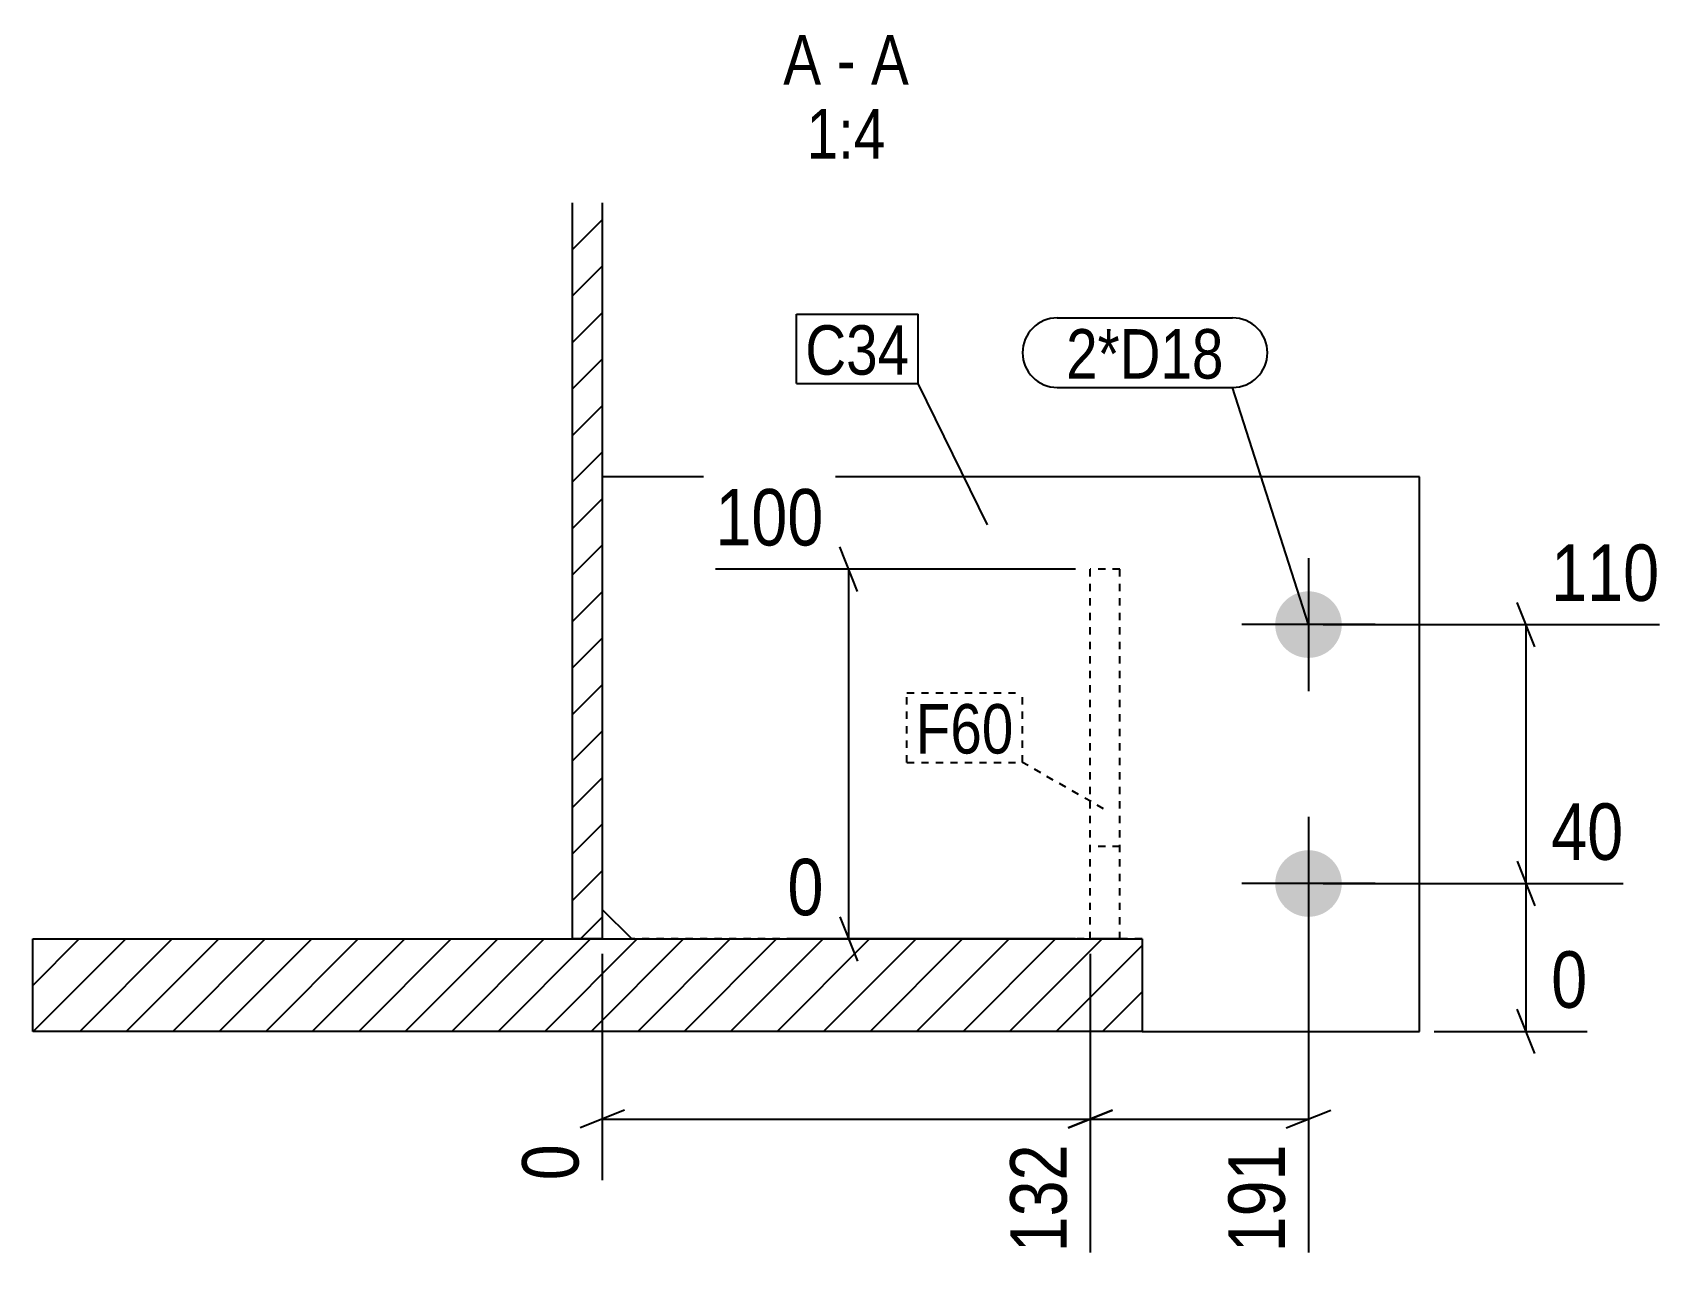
# Model space of a CAD drawing. Header units: millimetres. Extents: x 16 to 48755, y 13 to 3079.
# Drawn here: x 16 to 459.1, y 12.8 to 345.8 of the extents above; entities that cross this region are included whole.
import ezdxf

# ---------------------------------------------------------------- set-up
doc = ezdxf.new("R2010")
doc.units = ezdxf.units.MM
doc.linetypes.add('DXK_LINE_DOT2', pattern=[3.9198, 1.9599, -1.9599])
for name, color, linetype in [('MÅLSÆTNING', 7, 'Continuous'), ('STÅL', 7, 'Continuous'), ('TEKST', 7, 'Continuous')]:
    doc.layers.add(name, color=color, linetype=linetype)
doc.styles.add('Arial Narrow', font='ARIALN.TTF', dxfattribs={"height": 0.2})

msp = doc.modelspace()

# ---------------------------------------------------------------- hatches: boundary and pattern name
at = {"layer": 'STÅL', "linetype": 'Continuous'}
h = msp.add_hatch(dxfattribs=at)
h.set_pattern_fill('', scale=2.8, style=0, pattern_type=0)
h.set_pattern_definition([(45, (162, 299.77), (-6.28618, 6.28618), [])])
h.paths.add_polyline_path([(170, 299.77), (162, 299.77), (162, 100.75), (170, 100.75)])
for points in [[(361, 176.74, -1), (361, 194.74, -1)], [(361, 106.74, -1), (361, 124.74, -1)]]:
    msp.add_hatch(color=96, dxfattribs=at).paths.add_polyline_path(points)
h = msp.add_hatch(dxfattribs=at)
h.set_pattern_fill('', scale=2.8, style=0, pattern_type=0)
h.set_pattern_definition([(45, (16, 100.747), (-6.28618, 6.28618), [])])
h.paths.add_polyline_path([(316, 100.75), (16, 100.75), (16, 75.75), (316, 75.75)])

# ---------------------------------------------------------------- linework, layer by layer
at = {"layer": 'MÅLSÆTNING', "color": 7, "linetype": 'Continuous'}
for p, q in [((239.05, 194.74), (234.25, 206.74)), ((298, 200.74), (200.6, 200.74)), ((236.65, 100.75), (236.65, 200.74)), ((422.24, 179.74), (417.44, 191.74)), ((365, 185.74), (455.89, 185.74)), ((419.84, 115.74), (419.84, 185.74)), ((417.44, 121.74), (422.24, 109.74)), ((417.44, 121.74), (422.24, 109.74)), ((365, 115.74), (446.14, 115.74)), ((365, 115.74), (446.14, 115.74)), ((419.84, 75.74), (419.84, 115.74)), ((361, 111.74), (361, 16)), ((234.25, 106.75), (239.05, 94.75)), ((298, 100.75), (220.1, 100.75)), ((170, 96.75), (170, 35.5)), ((302, 96.75), (302, 16)), ((302, 96.75), (302, 16)), ((422.24, 69.74), (417.44, 81.74)), ((395, 75.74), (436.39, 75.74)), ((176, 54.45), (164, 49.65)), ((308, 54.45), (296, 49.65)), ((296, 49.65), (308, 54.45)), ((355, 49.65), (367, 54.45)), ((170, 52.05), (302, 52.05)), ((302, 52.05), (361, 52.05))]:
    msp.add_line(p, q, dxfattribs=at)
at = {"layer": 'STÅL', "color": 2, "linetype": 'Continuous'}
for p, q in [((162, 100.75), (162, 299.77)), ((170, 299.77), (170, 100.75)), ((16, 100.75), (316, 100.75)), ((16, 75.75), (16, 100.75)), ((170, 100.75), (162, 100.75)), ((316, 100.75), (316, 75.75)), ((316, 75.75), (16, 75.75))]:
    msp.add_line(p, q, dxfattribs=at)
at = {"layer": 'STÅL', "color": 4, "linetype": 'Continuous'}
for p, q in [((391, 225.74), (170, 225.74)), ((391, 75.74), (391, 225.74)), ((178, 100.74), (170, 108.74)), ((316, 75.74), (391, 75.74))]:
    msp.add_line(p, q, dxfattribs=at)
at = {"layer": 'STÅL', "color": 30, "linetype": 'DXK_LINE_DOT2'}
for p, q in [((170, 225.74), (170, 108.74)), ((310, 200.74), (302, 200.74)), ((302, 100.74), (302, 200.74)), ((310, 100.74), (310, 200.74)), ((310, 125.74), (302, 125.74)), ((316, 100.74), (178, 100.74)), ((302, 100.75), (310, 100.75)), ((310, 100.74), (302, 100.74)), ((316, 100.74), (316, 75.74))]:
    msp.add_line(p, q, dxfattribs=at)
at = {"layer": 'STÅL', "color": 96, "linetype": 'Continuous'}
for p, q in [((361, 203.74), (361, 167.74)), ((379, 185.74), (343, 185.74)), ((361, 133.74), (361, 97.74)), ((379, 115.74), (343, 115.74))]:
    msp.add_line(p, q, dxfattribs=at)
at = {"layer": 'TEKST', "color": 7, "linetype": 'Continuous'}
for p, q in [((222.52, 269.73), (255.46, 269.73)), ((222.52, 250.93), (222.52, 269.73)), ((255.46, 250.93), (255.46, 269.73)), ((293.06, 268.67), (340.49, 268.67)), ((222.52, 250.93), (255.46, 250.93)), ((274.18, 212.75), (255.46, 250.93)), ((293.06, 249.87), (340.49, 249.87)), ((361, 185.74), (340.49, 249.87))]:
    msp.add_line(p, q, dxfattribs=at)
at = {"layer": 'TEKST', "color": 7, "linetype": 'DXK_LINE_DOT2'}
for p, q in [((252.39, 167.29), (283.62, 167.29)), ((252.39, 148.49), (252.39, 167.29)), ((283.62, 148.49), (283.62, 167.29)), ((252.39, 148.49), (283.62, 148.49)), ((305.59, 135.94), (283.62, 148.49))]:
    msp.add_line(p, q, dxfattribs=at)
at = {"layer": 'TEKST', "color": 7, "linetype": 'Continuous'}
for centre, start, end in [((293.06, 259.27), 90, 270), ((340.49, 259.27), 270, 90)]:
    msp.add_arc(centre, 9.4, start, end, dxfattribs=at)

# ---------------------------------------------------------------- wipeouts: each hides what was drawn before it
at = {"color": 0, "linetype": 'Continuous'}
for points in [[(229.2, 331.77), (229.2, 345.77), (218.97, 345.77), (218.97, 331.77)], [(238.5, 331.77), (238.5, 345.77), (233.4, 345.77), (233.4, 331.77)], [(252.92, 331.77), (252.92, 345.77), (242.7, 345.77), (242.7, 331.77)], [(246.61, 311.77), (246.61, 325.77), (225.28, 325.77), (225.28, 311.77)]]:
    msp.add_wipeout(points, dxfattribs=at).dxf.layer = 'TEKST'
at = {"color": 0}
for points in [[(253.06, 253.33), (253.06, 267.33), (224.92, 267.33), (224.92, 253.33)], [(338.09, 252.27), (338.09, 266.27), (295.46, 266.27), (295.46, 252.27)], [(281.22, 150.89), (281.22, 164.89), (254.79, 164.89), (254.79, 150.89)]]:
    msp.add_wipeout(points, dxfattribs=at).dxf.layer = 'TEKST'

# ---------------------------------------------------------------- next in the draw order: texts
at = {"layer": 'TEKST', "color": 3, "linetype": 'Continuous', "style": 'Arial Narrow'}
for s, height, p in [('A', 13.36, (218.97, 331.77)), ('A', 13.36, (242.7, 331.77)), ('-', 13.36, (233.4, 331.77)), ('1:4', 13.362, (225.28, 311.77))]:
    msp.add_text(s, height=height, dxfattribs=at).set_placement(p)

# ---------------------------------------------------------------- next in the draw order: wipeouts: each hides what was drawn before it
at = {"color": 0, "linetype": 'Continuous'}
for points in [[(233.05, 203.94), (233.05, 226.34), (197.4, 226.34), (197.4, 203.94)], [(459.09, 188.94), (459.09, 211.34), (423.44, 211.34), (423.44, 188.94)], [(449.34, 118.94), (449.34, 141.34), (423.44, 141.34), (423.44, 118.94)], [(233.05, 103.95), (233.05, 126.35), (216.9, 126.35), (216.9, 103.95)], [(439.59, 78.94), (439.59, 101.34), (423.44, 101.34), (423.44, 78.94)], [(166.8, 48.45), (144.4, 48.45), (144.4, 32.3), (166.8, 32.3)], [(298.8, 48.45), (276.4, 48.45), (276.4, 12.8), (298.8, 12.8)], [(357.8, 48.45), (335.4, 48.45), (335.4, 12.8), (357.8, 12.8)]]:
    msp.add_wipeout(points, dxfattribs=at).dxf.layer = 'MÅLSÆTNING'
at = {"color": 0}
for points in [[(253.06, 253.33), (253.06, 267.33), (224.92, 267.33), (224.92, 253.33)], [(338.09, 252.27), (338.09, 266.27), (295.46, 266.27), (295.46, 252.27)], [(281.22, 150.89), (281.22, 164.89), (254.79, 164.89), (254.79, 150.89)]]:
    msp.add_wipeout(points, dxfattribs=at).dxf.layer = 'TEKST'

# ---------------------------------------------------------------- next in the draw order: texts
at = {"layer": 'MÅLSÆTNING', "color": 3, "linetype": 'Continuous', "style": 'Arial Narrow'}
for s, height, p in [('100', 15.271, (200.6, 207.14)), ('110', 15.271, (426.64, 192.14)), ('40', 15.271, (426.64, 122.14)), ('0', 15.27, (220.1, 107.15)), ('0', 15.27, (426.64, 82.14))]:
    msp.add_text(s, height=height, dxfattribs=at).set_placement(p)
for s, height, p in [('0', 15.27, (163.6, 35.5)), ('191', 15.271, (354.6, 16)), ('132', 15.271, (295.6, 16))]:
    msp.add_text(s, height=height, rotation=90.0002, dxfattribs=at).set_placement(p)
at = {"layer": 'TEKST', "color": 3, "style": 'Arial Narrow'}
for s, p in [('C34', (224.92, 253.33)), ('2*D18', (295.46, 252.27)), ('F60', (254.79, 150.89))]:
    msp.add_text(s, height=13.362, dxfattribs=at).set_placement(p)

doc.saveas('drawing.dxf')
